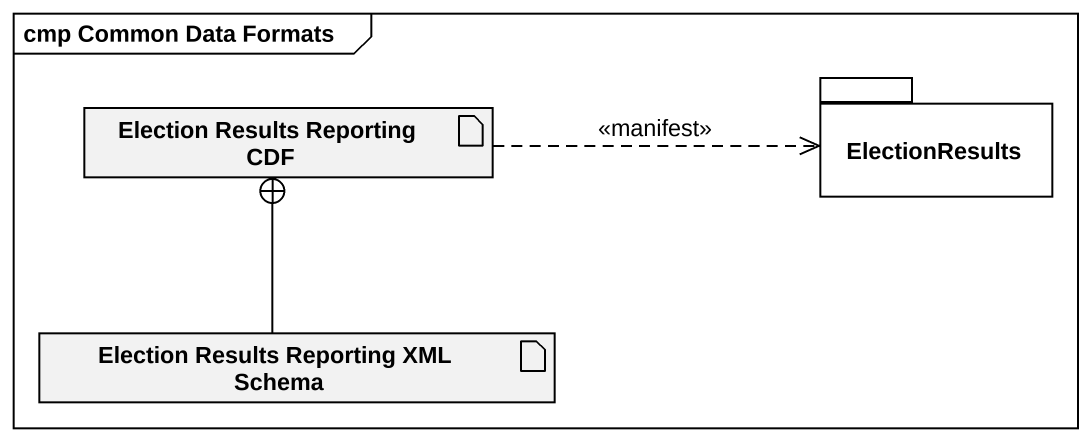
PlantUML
@startuml
mainframe cmp Common Data Formats
package ElectionResults {
}
artifact "Election Results Reporting CDF" as Election_Results_Reporting
artifact "Election Results Reporting XML Schema" as Election_Results_Reporting_2
Election_Results_Reporting .right.> ElectionResults : <<manifest>>
Election_Results_Reporting_2 -up-+ Election_Results_Reporting
@enduml
